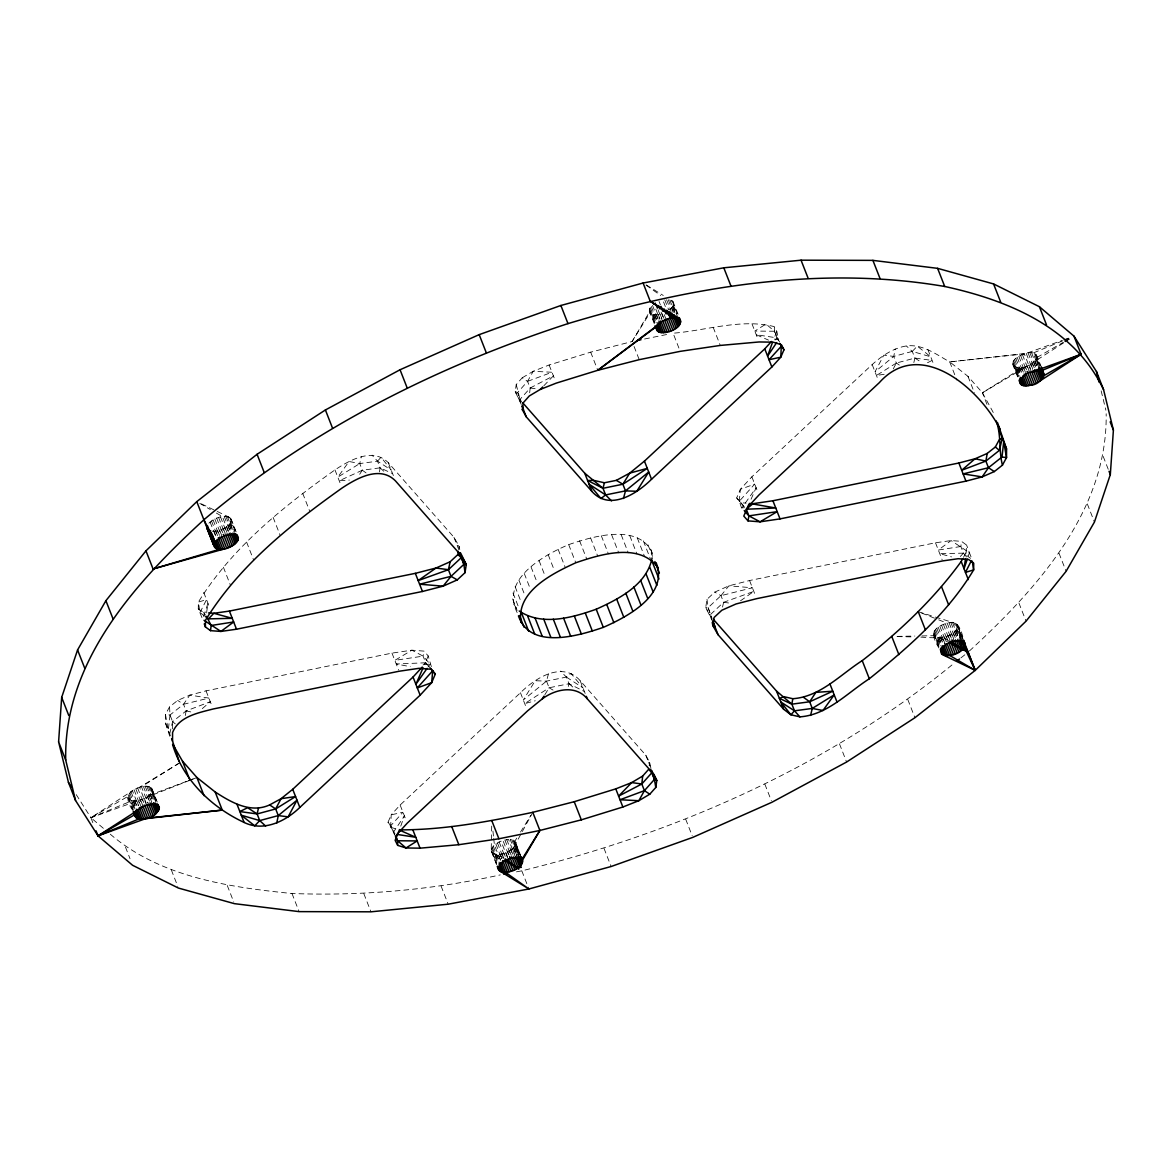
<?xml version="1.0" encoding="UTF-8"?>
<svg xmlns="http://www.w3.org/2000/svg" width="1172" height="1172" viewBox="0 0 1172 1172"><rect width="100%" height="100%" fill="white"/><g stroke="black" fill="none" stroke-linecap="round" stroke-linejoin="round"><path stroke-width="0.75" stroke-dasharray="5 3.75" d="M172.592 728.896L172.606 721.644L169.999 714.993L169.559 706.863L177.675 700.431L189.835 695.099L206.038 690.85L391.975 653.112L411.914 650.182L424 651.119L428.205 655.91L432.072 669.08M169.764 736.25L165.442 723.007L165.472 714.393L169.559 706.863M201.936 617.6L198.273 608.781L198.376 602.071C231.953 547.617 283.346 506.553 334.958 469.899C349.813 460.054 372.916 447.045 388.357 462.764L453.96 537.303L459.16 546.401L459.761 549.624M712.972 622.186L705.734 607.462L706.994 599.317L714.73 592.109L728.911 585.839L749.553 580.521L935.49 542.783L951.093 540.57L961.48 541.347L966.607 545.083L965.772 556.876M491.698 826.07L491.2 850.608L496.591 864.746M394.73 835.197L390.701 825.762L391.214 814.818L400.135 805.018L520.456 692.74C535.238 678.075 562.399 660.642 580.14 680.624L645.757 755.164L649.698 762.357L651.471 771.029M132.583 809.955C125.082 799.963 126.62 791.862 137.651 787.965C142.017 786.485 148.771 784.405 152.052 788.829L158.513 805.311M76.239 794.631L90.903 817.704L138.648 800.476C144.053 798.894 152.653 795.656 152.052 788.829M517.145 612.56C500.4 579.349 543.412 555.294 568.684 544.628C593.618 536.102 641.773 521.818 653.566 556.143M491.42 851.561C497.968 861.127 525.935 844.338 510.201 839.372L517.306 857.508M663.923 318.388L661.975 313.437C655.851 317.583 643.662 311.84 652.482 305.35L658.298 320.19M938.977 648.057C931.828 636.557 930.876 629.218 943.401 624.412C956.909 618.875 960.469 626.038 963.618 640.117M920.855 637.085C931.227 637.758 955.473 640.645 957.802 625.277M1063.575 342.869L1033.836 362.002C1017.882 375.992 1000.273 360.976 1026.247 353.387L1062.052 340.466M1035.77 366.939L1033.836 362.002C1041.805 356.684 1032.561 349.93 1026.247 353.387L949.73 361.899C936.252 354.486 922.701 343.879 906.381 345.945C893.181 348.113 881.959 355.805 872.173 364.565L751.853 476.828L740.338 489.325L736.69 497.954L743.956 506.568M969.42 650.973C1036.605 589.15 1107.701 510.977 1106.163 413.76M739.283 501.25L740.338 489.325L754.695 484.08L739.283 501.25L742.652 511.182M529.671 392.767L530.183 388.005L527.576 381.354L522.214 377.809L516.222 384.548L515.197 391.521L521.98 405.966M169.999 714.993L168.285 730.259L165.472 714.393L169.999 714.993L183.535 704.269L189.835 695.099L208.88 698.102L183.535 704.269L177.675 700.431M966.534 556.949L963.457 553.14L960.85 546.504L961.48 541.347M206.726 611.725L207.957 603.258L202.58 619.27M649.185 765.829L649.698 762.357L648.599 762.415M458.648 549.653L459.16 546.401L456.802 544.555M379.435 471.92L380.124 467.833L377.516 461.182L372.095 455.146M185.323 715.506L186.128 710.921L183.535 704.269M428.937 666.663L425.7 662.781L423.092 656.13L424 651.119M899.334 365.078L896.331 363.056L893.723 356.405L895.247 348.948M722.538 607.067L723.593 602.305L720.985 595.654L714.73 592.109M913.838 362.573L914.893 358.061L912.285 351.41L906.381 345.945M169.706 733.892L172.606 721.644L186.128 710.921L210.301 701.735L199.621 710.935M366.045 472.902L362.324 470.221L359.731 463.57L361.416 456.567M568.303 686.47L569.006 683.73L566.398 677.079L560.48 671.087M566.398 677.079L582.982 687.876L571.013 673.461L566.398 677.079L546.504 681.122L535.208 680.727L523.298 699.992L546.504 681.122L548.555 673.504M669.066 309.965C672.391 308.28 676.229 302.156 671.073 300.266L677.533 316.748M507.476 857.596L501.015 841.115L499.155 841.936L493.236 846.155L491.273 849.568L496.635 862.958M968.336 555.938L969.42 552.73L966.607 545.083M400.751 826.128L404.399 815.888L393.309 832.413L394.041 835.592M428.205 655.91L424.557 664.539L430.109 664.099L423.092 656.13L411.914 650.182L394.817 660.363L423.092 656.13M388.035 822.217L391.214 814.818L402.978 812.269L390.701 825.762L394.964 834.112L388.035 822.217L390.701 825.762M776.86 331.647L773.681 339.045L778.691 339.587L776.86 331.647L774.311 326.636C741.29 318.286 706.32 330.548 673.094 333.214L678.91 348.055M751.062 499.228L756.116 487.713L741.891 507.901L744.66 507.681M199.973 612.619L206.536 599.625L198.376 602.071L199.973 612.619L205.686 616.78M893.254 368.902L896.331 363.056L914.893 358.061L932.15 360.434L927.477 362.749M518.302 855.721L515.563 843.957L532.777 812.328M963.472 557.33L966.519 551.792L969.42 552.73L971.368 557.711M516.222 384.548L520.881 402.714L517.57 392.591L527.576 381.354L533.187 371.29L549.126 364.99L590.673 352.157L632.118 341.535L650.006 312.719M212.308 531.18C219.061 532.176 236.773 524.367 228.686 516.955L199.973 503.169M632.118 341.535L649.478 311.899M544.863 694.703L549.111 687.774L569.006 683.73L584.403 691.509M516.764 838.112L514.889 841.144L521.994 859.281M520.529 832.047L530.887 815.36M359.672 474.25L362.324 470.221L380.124 467.833L392.62 473.649M428.073 666.985L430.109 664.099M720.985 595.654L728.911 585.839L752.395 587.787L720.985 595.654L708.108 607.667L705.734 607.462L711.873 618.977M543.867 385.735L553.389 375.875L530.183 388.005L520.178 399.242L521.247 402.685M377.516 461.182L381.076 457.212L391.199 470.031L377.516 461.182L359.731 463.57L349.036 461.49L337.8 477.151L359.731 463.57M775.073 340.026L777.036 337.888L774.428 331.237L774.311 326.636M960.308 556.48L963.457 553.14L970.592 558.341M912.285 351.41L917.266 346.15L930.729 356.801L912.285 351.41L893.723 356.405L883.834 355.16L875.015 371.817L893.723 356.405M208.909 523.181C213.978 518.317 221.669 515.182 228.686 516.955L234.752 531.985M740.47 600.84L753.816 591.406L723.593 602.305L710.715 614.318L711.624 619.153M423.033 664.993L425.7 662.781L430.373 668.099M516.427 871.851L521.804 870.84C677.812 832.516 828.985 765.829 953.759 663.499M960.937 657.873L965.245 654.489M553.038 690.088L549.111 687.774L524.719 703.625L535.282 700.768M92.837 822.641L90.903 817.704L132.465 790.763L138.281 805.604M1065.07 341.902L1071.018 338.078M179.433 763.001L141.475 786.764L148.58 804.9M986.941 404.311L982.429 392.767L1023.42 367.1L1025.353 372.051M896.331 363.056L876.436 375.45L884.508 374.249M179.404 762.972L139.556 787.291L146.661 805.428M522.214 377.809L533.187 371.29L551.968 372.257L527.576 381.354M1031.433 372.037L1024.328 353.915L949.73 361.899L967.969 376.344L982.429 392.767L1029.089 365.078L1030.378 368.374M103.356 828.296L90.903 817.704L127.909 796.433L133.271 809.823M1036.986 357.431L1063.194 342.37M1064.733 341.477L1070.9 337.932M362.324 470.221L339.221 480.784L349.373 480.081M1062.55 340.891L1033.118 353.036L1038.934 367.876M1064.176 340.217L1070.725 337.521M90.903 817.704L131.777 800.828L138.648 800.476L140.581 805.428M190.142 780.186L146.061 797.517L147.994 802.468M191.842 779.527L196.925 777.519M186.67 781.343L149.064 795.378L151.642 801.97M188.384 780.713L195.211 778.164M1063.751 339.851L1070.578 337.39M515.621 857.508L508.516 839.372L502.92 840.427L510.025 858.563M644.585 339.001L669.534 333.947M110.271 834.186C160.037 877.022 228.76 887.219 291.989 893.504C361.899 896.111 431.955 889.958 500.283 874.898M960.85 546.504L938.333 550.034L951.093 540.57L969.42 552.73M425.7 662.781L396.239 663.997L410.259 666.663M963.457 553.14L939.754 553.667L951.488 556.876M897.093 636.381L914.834 636.059M921.924 635.927L934.333 635.693L947.108 641.567M774.428 331.237L754.812 331.075L766.005 324.029L774.428 331.237L778.691 339.587M897.225 636.586L913.589 636.938M198.273 608.781L203.415 612.531L206.873 612.78M736.69 497.954L740.894 502.744L746.081 503.14M723.593 602.305L730.698 603.258M530.183 388.005L536.923 388.943M779.658 342.019L777.036 337.888L756.233 334.709L768.51 340.129M186.128 710.921L190.772 711.917M918.291 611.74L933.63 616.516M935.344 617.043L954.096 622.874L960.557 639.355M390.584 827.227L398.89 829.835M921.69 613.088L937.014 619.168M938.713 619.842L947.225 623.211L954.33 641.348M517.57 392.591L515.197 391.521L520.558 402.333M948.529 640.806L942.508 637.29L945.086 643.882M199.782 503.389L210.33 509.542M216.366 513.058L222.387 516.574L229.492 534.71M646.197 284.942L663.293 295.476M493.822 853.597L501.601 858.387M914.893 358.061L920.313 361.621M646.021 285.104L660.7 295.534M504.194 858.329L498.32 854.154L500.898 860.746M172.606 721.644L175.302 723.886M569.006 683.73L574.221 688.228M380.124 467.833L384.724 472.126M519.137 398.714L521.525 401.425M740.894 502.744L744.147 506.626M203.415 612.531L205.466 615.051M933.806 634.858L934.333 635.693M513.907 604.312L516.911 609.03M128.07 798.41L131.777 800.828L135 809.061M982.429 392.767L994.252 414.287M777.036 337.888L778.457 340.671M961.714 639.253L956.923 629.525L960.806 639.414M1103.218 456.465L1109.034 471.305M1036.297 354.618L1041.351 366.997M1035.491 353.944L1040.209 365.679M1036.619 358.544L1039.842 366.777M1034.422 353.402L1040.238 368.242M1035.945 359.687L1038.539 366.279M1035.023 360.844L1036.956 365.796M1031.609 352.86L1038.714 370.997M1029.939 352.845L1037.044 370.982M1032.429 363.1L1034.363 368.052M1028.137 353.036L1035.242 371.158M1087.323 503.931L1094.428 522.067M1030.833 364.14L1032.766 369.077M1026.247 353.387L1033.352 371.524M1027.243 365.898L1029.177 370.835M1022.423 354.589L1029.529 372.725M1025.339 366.572L1026.628 369.869M1020.578 355.409L1027.683 373.546M1018.834 356.347L1025.295 372.828M1021.53 367.451L1023.478 372.403M1017.237 357.387L1023.053 372.213M1019.728 367.627L1022.321 374.234M1015.831 358.486L1021.647 373.326M1018.058 367.627L1020.636 374.22M1014.644 359.628L1020.46 374.469M1016.549 367.437L1019.772 375.685M1013.707 360.8L1019.523 375.641M1015.245 367.085L1019.113 376.974M1013.048 361.943L1018.864 376.783M1014.176 366.543L1018.043 376.446M1012.681 363.056L1018.497 377.897M1012.608 364.096L1018.424 378.922M1058.99 553.184L1066.095 571.321M967.969 376.344L974.43 392.825M949.73 361.899L956.835 380.021M927.872 349.549L933.571 364.053M1018.922 603.023L1026.042 621.16M872.173 364.565L877.857 379.069M935.49 542.783L942.127 559.718M957.275 624.456L964.38 642.593M957.949 627.269L962.476 638.799M956.469 623.768L963.574 641.904M955.4 623.24L962.505 641.377M955.986 630.683L959.223 638.93M952.587 622.684L959.692 640.82M954.799 631.825L957.392 638.418M950.902 622.684L958.007 640.82M953.393 632.939L955.986 639.531M949.1 622.859L956.206 640.996M951.796 633.964L953.744 638.916M950.067 634.902L951.356 638.198M945.306 623.738L952.411 641.875M948.207 635.722L950.155 640.674M943.401 624.412L950.507 642.549M946.302 636.411L947.606 639.707M941.541 625.233L948.661 643.369M944.383 636.923L946.331 641.875M939.812 626.17L945.628 641.011M938.215 627.21L944.676 643.692M940.706 637.465L942.64 642.403M936.809 628.309L942.625 643.15M939.021 637.465L941.614 644.058M935.622 629.467L941.438 644.307M937.512 637.275L940.75 645.523M934.685 630.624L940.501 645.464M934.025 631.781L940.091 646.798M935.139 636.381L939.021 646.27M933.659 632.88L938.816 646.08M933.586 633.92L938.86 647.237M907.817 699.581L914.922 717.718M751.97 323.824L757.654 338.327M713.177 327.296L720.282 345.432M751.853 476.828L757.537 491.346M672.948 301.482L680.58 320.439M672.142 300.794L679.247 318.93M673.255 305.394L676.493 313.642M672.596 306.551L675.175 313.144M669.769 299.9L676.229 316.381M671.659 307.709L674.237 314.301M668.26 299.71L672.772 311.254M666.575 299.71L671.102 311.254M839.489 743.898L846.594 762.034M664.773 299.885L668.655 309.774M663.542 301.893L665.476 306.844M659.06 301.453L660.363 304.749M664.231 314.638L666.179 319.59M661.096 312.162L663.03 317.099M660.056 313.964L662.004 318.901M658.063 309.804L661.946 319.692M658.181 314.316L660.114 319.267M655.822 309.188L659.704 319.077M656.379 314.492L658.312 319.443M654.694 314.492L657.287 321.084M651.295 306.493L657.111 321.333M653.185 314.301L656.423 322.549M650.357 307.65L656.173 322.49M651.881 313.935L655.119 322.183M649.698 308.807L654.87 321.992M649.317 309.906L654.694 323.296M649.259 310.946L654.533 324.263M749.553 580.521L755.237 595.039M634.067 346.487L639.223 359.672M706.994 599.317L708.108 607.667L711.843 617.6M764.847 784.112L771.308 800.608M590.673 352.157L597.779 370.293M647.984 544.833L652.511 556.378M643.369 540.907L650.475 559.044M637.26 537.86L644.366 555.997M629.803 535.794L636.909 553.917M621.175 534.725L628.28 552.862M549.126 364.99L554.81 379.508M611.594 534.696L618.699 552.832M601.295 535.721L608.4 553.843M590.527 537.743L597.632 555.88M579.569 540.746L586.674 558.868M685.708 819.228L692.169 835.724M568.684 544.628L575.789 562.765M645.757 755.164L650.02 766.034M558.121 549.302L565.241 567.438M548.174 554.664L553.99 569.504M539.061 560.582L544.877 575.423M580.14 680.624L585.355 693.927M531.019 566.896L536.835 581.737M524.25 573.46L530.066 588.285M518.903 580.096L524.719 594.937M515.123 586.659L520.939 601.5M513.014 592.988L518.83 607.828M546.504 681.122L549.111 687.774M512.603 598.921L517.116 610.466M604.019 848.382L611.125 866.518M520.456 692.74L526.14 707.258M453.96 537.303L458.223 548.174M388.357 462.764L393.558 476.066M515.416 841.965L521.452 857.758M515.563 843.957L520.09 855.487M514.083 840.456L521.188 858.593M515.197 845.056L519.079 854.945M513.014 839.928L520.119 858.065M514.537 846.213L518.42 856.102M511.71 839.562L518.815 857.699M516.837 855.619L513.6 847.371L516.53 855.75M521.804 870.84L528.909 888.977M512.413 848.513L515.006 855.121M511.007 849.627L513.6 856.219M506.714 839.548L513.819 857.684M509.41 850.652L511.358 855.604M504.839 839.899L511.944 858.036M507.666 851.59L508.97 854.901M505.821 852.41L507.769 857.362M503.916 853.099L505.22 856.395M499.155 841.936L506.275 860.058M501.997 853.626L503.945 858.563M497.426 842.873L503.228 857.699M500.122 853.978L502.055 858.915M495.829 843.899L501.645 858.739M500.239 859.838L494.423 845.012L493.676 838.039M496.635 854.154L499.228 860.746M493.236 846.155L499.052 860.995M495.126 853.963L498.364 862.211M492.299 847.312L498.115 862.153M491.639 848.469L497.704 863.486M491.2 850.608L496.474 863.925M334.958 469.899L340.642 484.402M391.975 653.112L398.612 670.032M302.669 493.236L309.774 511.373M441.082 886.061L448.202 904.198M400.135 805.018L405.82 819.521M273.12 517.379L280.225 535.516M246.603 542.123L253.709 560.26M231.089 519.006L237.55 535.487M230.562 518.171L237.022 534.666M229.756 517.482L236.861 535.619M230.21 523.239L233.433 531.487M227.383 516.588L234.488 534.725M229.273 524.397L231.851 530.989M225.859 516.413L232.979 534.535M228.086 525.554L230.679 532.147M224.189 516.398L231.294 534.535M226.679 526.653L228.613 531.605M225.083 527.693L227.031 532.63M220.497 516.94L227.617 535.077M223.339 528.631L225.288 533.568M218.593 517.453L225.698 535.589M221.493 529.451L222.797 532.747M216.674 518.141L223.793 536.278M363.847 893.679L370.953 911.816M219.589 530.125L221.537 535.077M214.828 518.962L221.933 537.098M217.67 530.652L219.618 535.589M213.084 519.899L219.56 536.38M215.795 531.004L217.728 535.956M211.502 520.925L217.318 535.765M213.993 531.18L216.571 537.772M210.096 522.038L215.912 536.879M223.383 567.204L230.488 585.341M203.694 592.373L209.378 606.891M291.989 893.504L299.094 911.626M206.038 690.85L211.722 705.354M165.442 723.007L171.127 737.525M227.28 885.519L233.755 902.001M151.525 788.009L157.986 804.49M152.214 790.807L156.081 800.71M150.719 787.32L157.824 805.457M151.847 791.92L155.715 801.809M149.65 786.778L156.755 804.915M148.346 786.427L155.451 804.563M150.25 794.235L153.473 802.468M146.837 786.236L153.942 804.373M145.167 786.236L152.272 804.373M147.657 796.491L149.591 801.428M143.365 786.412L150.47 804.549M144.317 798.454L146.251 803.406M171.332 869.932L177.792 886.428M142.471 799.275L143.76 802.571M137.651 787.965L144.757 806.102M140.567 799.963L142.501 804.9M135.806 788.785L142.911 806.922M134.062 789.723L140.523 806.219M136.758 800.842L138.706 805.779M134.956 801.018L137.549 807.611M131.059 791.862L136.875 806.702M133.286 801.003L135.864 807.611M129.872 793.019L135.688 807.845M128.935 794.177L134.751 809.017M128.275 795.319L133.696 808.709M127.836 797.473L133.11 810.775M125.492 847.151L130.019 858.68M958.022 626.229L963.076 639.223M708.108 607.667L712.078 618.977M1101.167 390.877L1105.87 410.215M650.987 549.551L652.291 554.942M492.929 831.08L493.485 836.31"/><path stroke-width="1.5" d="M748.893 504.165L743.795 516.09L748 520.881L760.086 521.818L780.025 518.888L965.962 481.15L982.165 476.901L994.325 471.569L1002.441 465.138C998.647 450.59 1001.474 435.222 996.2 420.924M179.038 761.009L172.548 741.144L172.577 732.529C178.935 716.429 198.244 712.884 213.143 708.987L399.081 671.248L419.019 668.318L431.106 669.256L435.31 674.047L431.662 682.675L420.147 695.172L299.827 807.435C285.485 821.367 263.685 832.047 244.128 822.451C211.209 807.098 183.125 779.922 172.577 744.513M997.475 422.535L1006.558 448.993L1006.528 457.607L1002.441 465.138M205.393 626.917L205.481 620.208C239.073 565.754 290.451 524.69 342.063 488.035C356.918 478.191 380.021 465.181 395.462 480.901L461.065 555.44L466.266 564.538L465.006 572.683L457.27 579.891L443.089 586.161L422.447 591.479L236.51 629.218L220.907 631.43L210.52 630.653L205.393 626.917L204.265 623.856M58.6 741.891L61.677 697.399L77.572 649.933L105.905 600.679L145.958 550.84L196.779 501.631L257.078 454.282L325.406 409.966L400.048 369.751L479.187 334.635L560.875 305.482L643.091 283.023L723.798 267.802L801.047 260.184L872.906 260.374L937.6 268.344L993.563 283.932L1039.403 306.712L1073.992 336.159L1096.465 371.539L1103.57 389.675L1113.4 430.109L1110.323 474.601L1094.428 522.067L1066.095 571.321L1026.042 621.16L975.221 670.369L914.922 717.718L846.594 762.034L771.952 802.249L692.813 837.365L611.125 866.518L528.909 888.977L448.202 904.198L370.953 911.816L299.094 911.626L234.4 903.656L178.437 888.068L132.597 865.288L98.009 835.841L75.535 800.461L68.43 782.325L58.6 741.891L65.705 760.027L75.535 800.461M65.705 760.027C63.625 661.404 135.732 582.308 203.884 519.767C310.023 429.934 436.218 366.484 567.981 323.619C689.326 287.111 818.437 264.872 944.72 286.481C1008.169 300.266 1074.153 327.53 1103.57 389.675M96.075 830.889L98.009 835.841L145.753 818.613C157.18 818.305 167.01 800.71 148.58 804.9C137.153 805.208 127.323 822.803 145.753 818.613L222.27 810.101L215.165 791.979L196.925 777.519L182.466 761.097L172.811 744.381M214.725 547.544L207.092 528.587L207.312 525.495L214.417 543.632C214.666 555.03 234.693 547.485 237.975 540.219C237.726 528.821 217.714 536.366 214.417 543.632M498.994 866.782L500.927 871.734C508.252 874.737 528.279 866.328 520.119 858.065C512.809 855.062 492.782 863.471 500.927 871.734L528.909 888.977L505.425 872.29L501.543 862.402M519.211 610.993C541.991 626.361 572.332 617.615 596.211 609.235C618.889 598.995 647.003 584.638 652.086 557.901M518.434 615.857C530.227 650.182 578.382 635.898 603.316 627.372C627.518 616.677 668.787 595.068 656.144 562.736M678.178 318.403C670.867 315.4 650.841 323.809 658.986 332.072C666.297 335.075 686.338 326.666 678.178 318.403L650.196 301.16L643.091 283.023M964.908 643.413C958.169 636.792 939.417 643.955 941.438 653.83C949.423 659.074 969.376 651.295 963.618 640.117M1033.352 371.524C1051.782 367.334 1041.952 384.929 1030.525 385.236C1012.095 389.426 1021.925 371.832 1033.352 371.524L1081.097 354.296L1073.992 336.159M649.786 794.191L644.424 790.646L641.817 783.995L642.681 776.054L648.673 769.315L651.822 772.758L654.43 779.409L655.778 787.452L649.786 794.191L638.813 800.71L622.874 807.01L581.327 819.843L539.882 830.465L498.906 838.786L458.823 844.704L420.03 848.176L405.995 847.971L397.689 845.364L395.14 840.353L399.535 829.542M1002.001 457.007L1003.715 441.741L1006.528 457.607L1002.001 457.007L988.465 467.731L982.165 476.901L963.12 473.898L988.465 467.731L994.325 471.569M210.52 630.653L211.15 625.496L206.492 616.326M522.302 409.643L523.327 402.685L529.319 395.946L540.292 389.426L556.231 383.127L597.779 370.293L639.223 359.672L680.2 351.351L720.282 345.432L759.075 341.96L773.11 342.165L781.416 344.773L783.965 349.783L780.786 357.182L771.865 366.983L651.544 479.26C636.762 493.925 609.601 511.358 591.86 491.376L526.243 416.836L522.302 409.643L523.401 409.585L522.331 406.142M655.778 787.452L656.803 780.479L653.786 774.062M965.523 558.575L964.043 568.742L967.266 559.132M208.601 612.912L213.802 613.293L229.404 611.081L415.342 573.342L435.984 568.024L450.165 561.754L457.886 554.546L458.399 551.294M799.905 716.854L790.924 714.788L783.643 709.236L718.04 634.697L712.84 625.599L714.114 617.454L721.835 610.246L736.016 603.976L756.658 598.658L942.596 560.919L958.198 558.707L968.585 559.469L973.727 563.219L973.624 569.929C947.621 613.352 908.403 647.296 869.331 678.764C847.429 692.769 827.373 714.935 799.905 716.854L794.484 710.818L791.876 704.167L792.799 698.717C820.268 696.798 840.324 674.633 862.226 660.627C899.158 631.869 933.615 599.478 961.201 561.491L962.725 558.722M988.465 467.731L985.872 461.079L987.22 453.432L995.336 447.001L999.423 439.471L1002.294 438.108L999.394 450.356L985.872 461.079L961.699 470.265L975.06 458.765L987.22 453.432M748 520.881L748.908 515.87L746.3 509.219L752.981 503.682L772.919 500.752L958.857 463.013L975.06 458.765L985.872 461.079M276.753 823.052L278.277 815.595L275.669 808.944L269.648 804.915C250.442 813.705 231.045 802.249 215.165 791.979M457.27 579.891L451.015 576.346L448.407 569.695L450.165 561.754M265.619 826.055L259.715 820.59L257.108 813.939L258.514 807.918M810.584 715.433L812.269 708.43L809.676 701.779L803.479 697.296M611.52 500.913L605.602 494.921L602.994 488.27L604.415 482.776L616.34 480.359L629.686 473.136L644.439 461.123L764.759 348.846L771.454 341.492M623.445 498.496L625.496 490.878L648.702 472.008L636.792 491.273L625.496 490.878L605.602 494.921L600.987 498.54L589.018 484.124L605.602 494.921M772.465 342.458L767.601 356.112L776.67 342.59M423.107 667.835L415.884 684.287L427.062 668.421M971.207 561.007L965.464 572.375L973.624 569.929L972.291 561.139M257.108 813.939L247.629 807.713L239.85 811.566L257.108 813.939L275.669 808.944L281.046 798.703L292.722 789.298L413.042 677.035L422.257 667.044M644.424 790.646L638.813 800.71L620.032 799.744L644.424 790.646L654.43 779.409L651.676 771.059M522.522 860.102L539.882 830.465L532.777 812.328C489.31 821.411 445.17 829.849 400.634 829.864M625.496 490.878L622.889 484.226L629.686 473.136L647.281 468.375L622.889 484.226L602.994 488.27L587.597 480.491L593.882 480.403L604.415 482.776M398.319 832.955L407.241 823.154L527.561 710.877L542.314 698.864L544.013 696.095M521.994 859.281L539.882 830.465M809.676 701.779L815.859 692.374L832.779 691.216L809.676 701.779L791.876 704.167L779.38 698.351L783.819 696.651L792.799 698.717M451.015 576.346L443.089 586.161L419.605 584.213L451.015 576.346L463.892 564.333L466.266 564.538L460.64 553.081M642.681 776.054L631.708 782.574L618.611 796.125L641.817 783.995L651.822 772.758L650.753 769.315M794.484 710.818L790.924 714.788L780.801 701.969L794.484 710.818L812.269 708.43L822.964 710.51L834.2 694.85L812.269 708.43M747.443 507.461L758.958 494.965L879.278 382.702C920.342 336.51 979.792 389.045 1000.068 429.128M208.543 618.86L213.802 613.293L232.246 618.333L208.543 618.86L205.686 616.78M259.715 820.59L254.734 825.85L241.271 815.199L259.715 820.59L278.277 815.595L288.166 816.84L296.985 800.183L278.277 815.595M540.292 389.426L542.68 386.965M448.407 569.695L435.984 568.024L418.184 580.594L448.407 569.695L461.285 557.682L460.669 554.459M956.63 661.242L959.502 659.001M658.4 324.629L597.779 370.293L657.463 325.787M653.888 304.237L655.47 303.211M1038.934 367.876L1040.223 371.172L1081.097 354.296L1039.535 381.237L1035.008 369.693M135.644 810.716L138.882 818.964L98.009 835.841L138.164 809.999M275.669 808.944L295.564 796.55L281.046 798.703L269.648 804.915M98.009 835.841L135.014 814.569M1081.097 354.296L1044.091 375.567L1041.307 368.77M542.314 698.864C555.323 689.107 575.511 684.624 587.245 698.761L652.863 773.286L656.803 780.479L654.43 779.409M665.725 311.942L667.469 311.005L674.574 329.127M532.777 812.328L574.221 801.707L615.769 788.873L631.708 782.574L641.817 783.995M145.958 550.84L153.078 568.977L219.413 549.316L216.19 541.068M153.078 568.977L224.775 548.789L220.263 537.245M637.465 340.451L641.025 339.734M503.872 874.224L507.461 873.55M211.15 625.496L233.668 621.966L220.907 631.43L204.016 620.31M748.908 515.87L777.183 511.637L760.086 521.818L748.908 515.87L744.22 510.553M222.27 810.101L147.672 818.085L143.145 806.556M746.3 509.219L775.761 508.003L749.523 503.403M395.623 835.768L397.572 840.764L417.188 840.925L405.995 847.971L397.572 840.764L395.447 836.588M396.693 834.376L415.767 837.291L400.414 830.509M207.62 529.407L210.799 530.989M964.336 642.476L975.221 670.369L943.313 655.045L940.735 648.453M948.719 642.388L968.116 652.233L975.221 670.369L949.613 655.426L945.086 643.882M950.038 641.685L968.116 652.233L962.52 640.879M616.34 480.359L622.889 484.226M504.707 860.307L518.698 868.921M650.196 301.16L673.68 317.846L671.746 312.895M505.659 859.369L518.874 868.76M713.308 619.27L776.538 691.099L791.876 704.167M522.712 402.772L584.755 473.239L602.994 488.27M995.336 447.001L999.394 450.356M457.886 554.546L461.285 557.682L463.892 564.333L465.006 572.683M430.373 668.099L435.31 674.047M783.965 349.783L779.878 343.455M658.093 567.688C639.297 542.358 600.782 554.253 575.789 562.765C552.32 573.562 515.9 591.523 521.013 622.449M68.43 782.325L71.36 786.939M975.221 670.369L961.45 641.055M196.779 501.631L203.884 519.767L215.077 542.475L211.194 532.586M1110.162 421.861L1113.4 430.109M1109.034 471.305L1110.323 474.601M1039.403 306.712L1046.508 324.849M1041.351 366.997L1044.164 374.527M1040.487 368.433L1043.725 376.681M1040.238 368.242L1041.527 371.539M1039.183 367.935L1043.065 377.823M1038.246 369.092L1042.128 378.981M1037.059 370.249L1040.941 380.138M1033.411 370.733L1037.938 382.277M1031.668 371.671L1036.195 383.215M1029.822 372.491L1034.349 384.035M993.563 283.932L1000.668 302.068M1027.273 371.524L1032.444 384.709M1025.998 373.692L1030.525 385.236M1024.123 374.044L1028.635 385.588M1022.966 375.875L1026.833 385.764M1021.925 377.516L1025.163 385.764M1020.416 377.34L1023.654 385.573M1019.757 378.615L1022.35 385.222M1019.332 379.743L1021.281 384.68M1019.171 380.695L1020.475 383.991M937.6 268.344L944.72 286.481M999.452 430.857L1006.558 448.993M958.857 463.013L965.962 481.15M872.906 260.374L880.011 278.497M961.201 561.491L968.306 579.627M963.838 641.055L965.127 644.366M963.12 640.454L965.069 645.391M941.512 586.659L948.617 604.796M962.109 639.912L964.688 646.505M959.868 640.571L963.091 648.819M958.037 640.073L961.904 649.962M956.63 641.172L960.498 651.075M954.389 640.557L958.916 652.101M952.001 639.853L957.172 653.038M801.047 260.184L808.153 278.321M950.8 642.315L955.327 653.859M948.895 643.003L953.407 654.547M946.976 643.531L951.503 655.06M943.929 645.713L947.811 655.602M942.259 645.699L946.141 655.588M941.394 647.164L944.617 655.412M940.31 649.566L942.244 654.518M918.291 611.74L925.397 629.877M891.775 636.484L898.88 654.621M764.759 348.846L771.865 366.983M723.798 267.802L730.918 285.939M862.226 660.627L869.331 678.764M772.919 500.752L780.025 518.888M829.937 683.965L837.042 702.101M679.511 318.095L680.8 321.392M678.793 317.48L680.727 322.432M678.427 318.594L680.361 323.531M676.478 316.44L679.701 324.688M674.896 315.957L678.764 325.845M674.061 314.55L675.365 317.846M673.065 315.458L677.577 326.988M669.71 311.606L676.171 328.101M669.945 313.085L671.878 318.022M666.765 310.14L668.699 315.078M668.318 318.535L672.845 330.065M664.202 309.012L666.135 313.964M666.472 319.355L670.985 330.885M661.008 306.39L662.942 311.342M664.568 320.029L669.08 331.573M658.518 305.57L659.807 308.866M662.649 320.557L667.161 332.101M656.13 304.852L657.419 308.148M660.759 320.908L665.286 332.452M658.957 321.084L663.484 332.628M657.932 322.725L661.799 332.628M657.067 324.19L660.29 332.438M657.053 327.135L658.986 332.072M655.983 326.592L657.917 331.544M655.06 325.787L657.111 330.856M776.538 691.099L783.643 709.236M713.777 623.826L718.04 634.697M644.439 461.123L651.544 479.26M560.875 305.482L567.981 323.619M654.884 561.535L659.397 573.079M651.881 560.875L658.986 579.012M649.757 567.204L656.877 585.341M645.992 573.767L653.097 591.904M640.645 580.418L647.75 598.54M633.876 586.967L640.981 605.104M584.755 473.239L591.86 491.376M625.833 593.281L632.939 611.418M616.721 599.2L623.826 617.336M606.759 604.562L613.879 622.698M521.98 405.966L526.243 416.836M596.211 609.235L603.316 627.372M651.91 770.868L652.863 773.286M479.187 334.635L486.292 352.772M585.326 613.132L592.431 631.254M574.368 616.12L581.473 634.257M563.6 618.157L570.705 636.279M586.308 696.344L587.245 698.761M553.301 619.168L560.406 637.304M615.769 788.873L622.874 807.01M543.72 619.138L550.825 637.275M535.091 618.083L542.197 636.206M527.634 616.003L534.74 634.14M521.525 612.956L528.631 631.093M519.489 615.622L524.016 627.167M574.221 801.707L581.327 819.843M400.048 369.751L407.153 387.888M415.342 573.342L422.447 591.479M521.232 856.805L522.741 861.054M520.734 857.142L522.683 862.094M519.723 856.6L522.302 863.193M519.064 857.743L521.643 864.35M517.482 857.259L520.705 865.507M515.651 856.761L519.518 866.65M514.244 857.875L518.112 867.763M512.003 857.259L516.53 868.789M509.615 856.542L514.786 869.727M508.414 859.017L512.94 870.547M491.8 820.649L498.906 838.786M506.509 859.691L511.021 871.236M504.59 860.219L509.117 871.763M502.7 860.57L507.227 872.115M325.406 409.966L332.511 428.102M499.873 862.387L503.74 872.29M499.008 863.852L502.231 872.1M497.924 866.255L499.858 871.206M497.763 867.221L499.052 870.518M497.236 866.386L498.525 869.697M413.042 677.035L420.147 695.172M451.718 826.568L458.823 844.704M412.925 830.04L420.03 848.176M257.078 454.282L264.183 472.419M237.125 534.784L238.414 538.08M237.052 535.824L238.341 539.12M235.396 533.626L237.975 540.219M234.078 533.128L237.315 541.376M233.155 534.3L236.378 542.533M231.324 533.787L235.191 543.691M229.258 533.245L233.785 544.79M227.676 534.285L232.188 545.83M225.932 535.223L230.459 546.767M223.442 534.388L228.599 547.588M222.182 536.717L226.694 548.262M218.373 537.596L222.9 549.141M217.216 539.428L221.098 549.316M212.088 534.285L217.904 549.126M209.495 530.623L216.6 548.76M208.426 530.096L215.531 548.232M206.931 526.609L214.051 544.731M206.873 527.634L213.978 545.771L203.884 519.767M229.404 611.081L236.51 629.218M292.722 789.298L299.827 807.435M237.008 804.314L244.128 822.451M196.925 777.519L204.031 795.656M182.466 761.097L189.571 779.234M171.595 738.726L172.548 741.144M105.905 600.679L113.01 618.816M158.103 804.607L159.392 807.904M157.385 804.007L159.319 808.944M157.004 805.105L158.953 810.057M155.056 802.967L158.293 811.2M154.118 804.124L157.356 812.372M152.287 803.626L156.169 813.514M150.236 803.084L154.763 814.613M148.639 804.109L153.166 815.653M146.896 805.047L151.422 816.591M145.05 805.867L149.577 817.411M141.226 807.068L145.753 818.613M77.572 649.933L84.677 668.069M139.351 807.435L143.863 818.964M138.193 809.251L142.061 819.155M136.509 809.251L140.391 819.14M134.985 812.006L137.578 818.598M133.725 811.273L136.509 818.056M133.652 812.313L135.703 817.382M133.242 811.61L135.176 816.547M61.677 697.399L68.782 715.535M459.922 553.023L463.892 564.333M517.116 857.435L520.632 867.485M712.957 620.882L715.198 627.445L712.84 625.599L712.239 622.376M459.6 552.759L461.285 557.682M1096.465 371.539L1099.028 382.087M518.683 857.391L521.027 867.485M397.572 840.764L397.689 845.364M781.299 346.238L780.786 357.182L769.022 359.731L781.299 346.238M432.717 670.75L431.662 682.675L417.305 687.92L432.717 670.75"/></g></svg>
